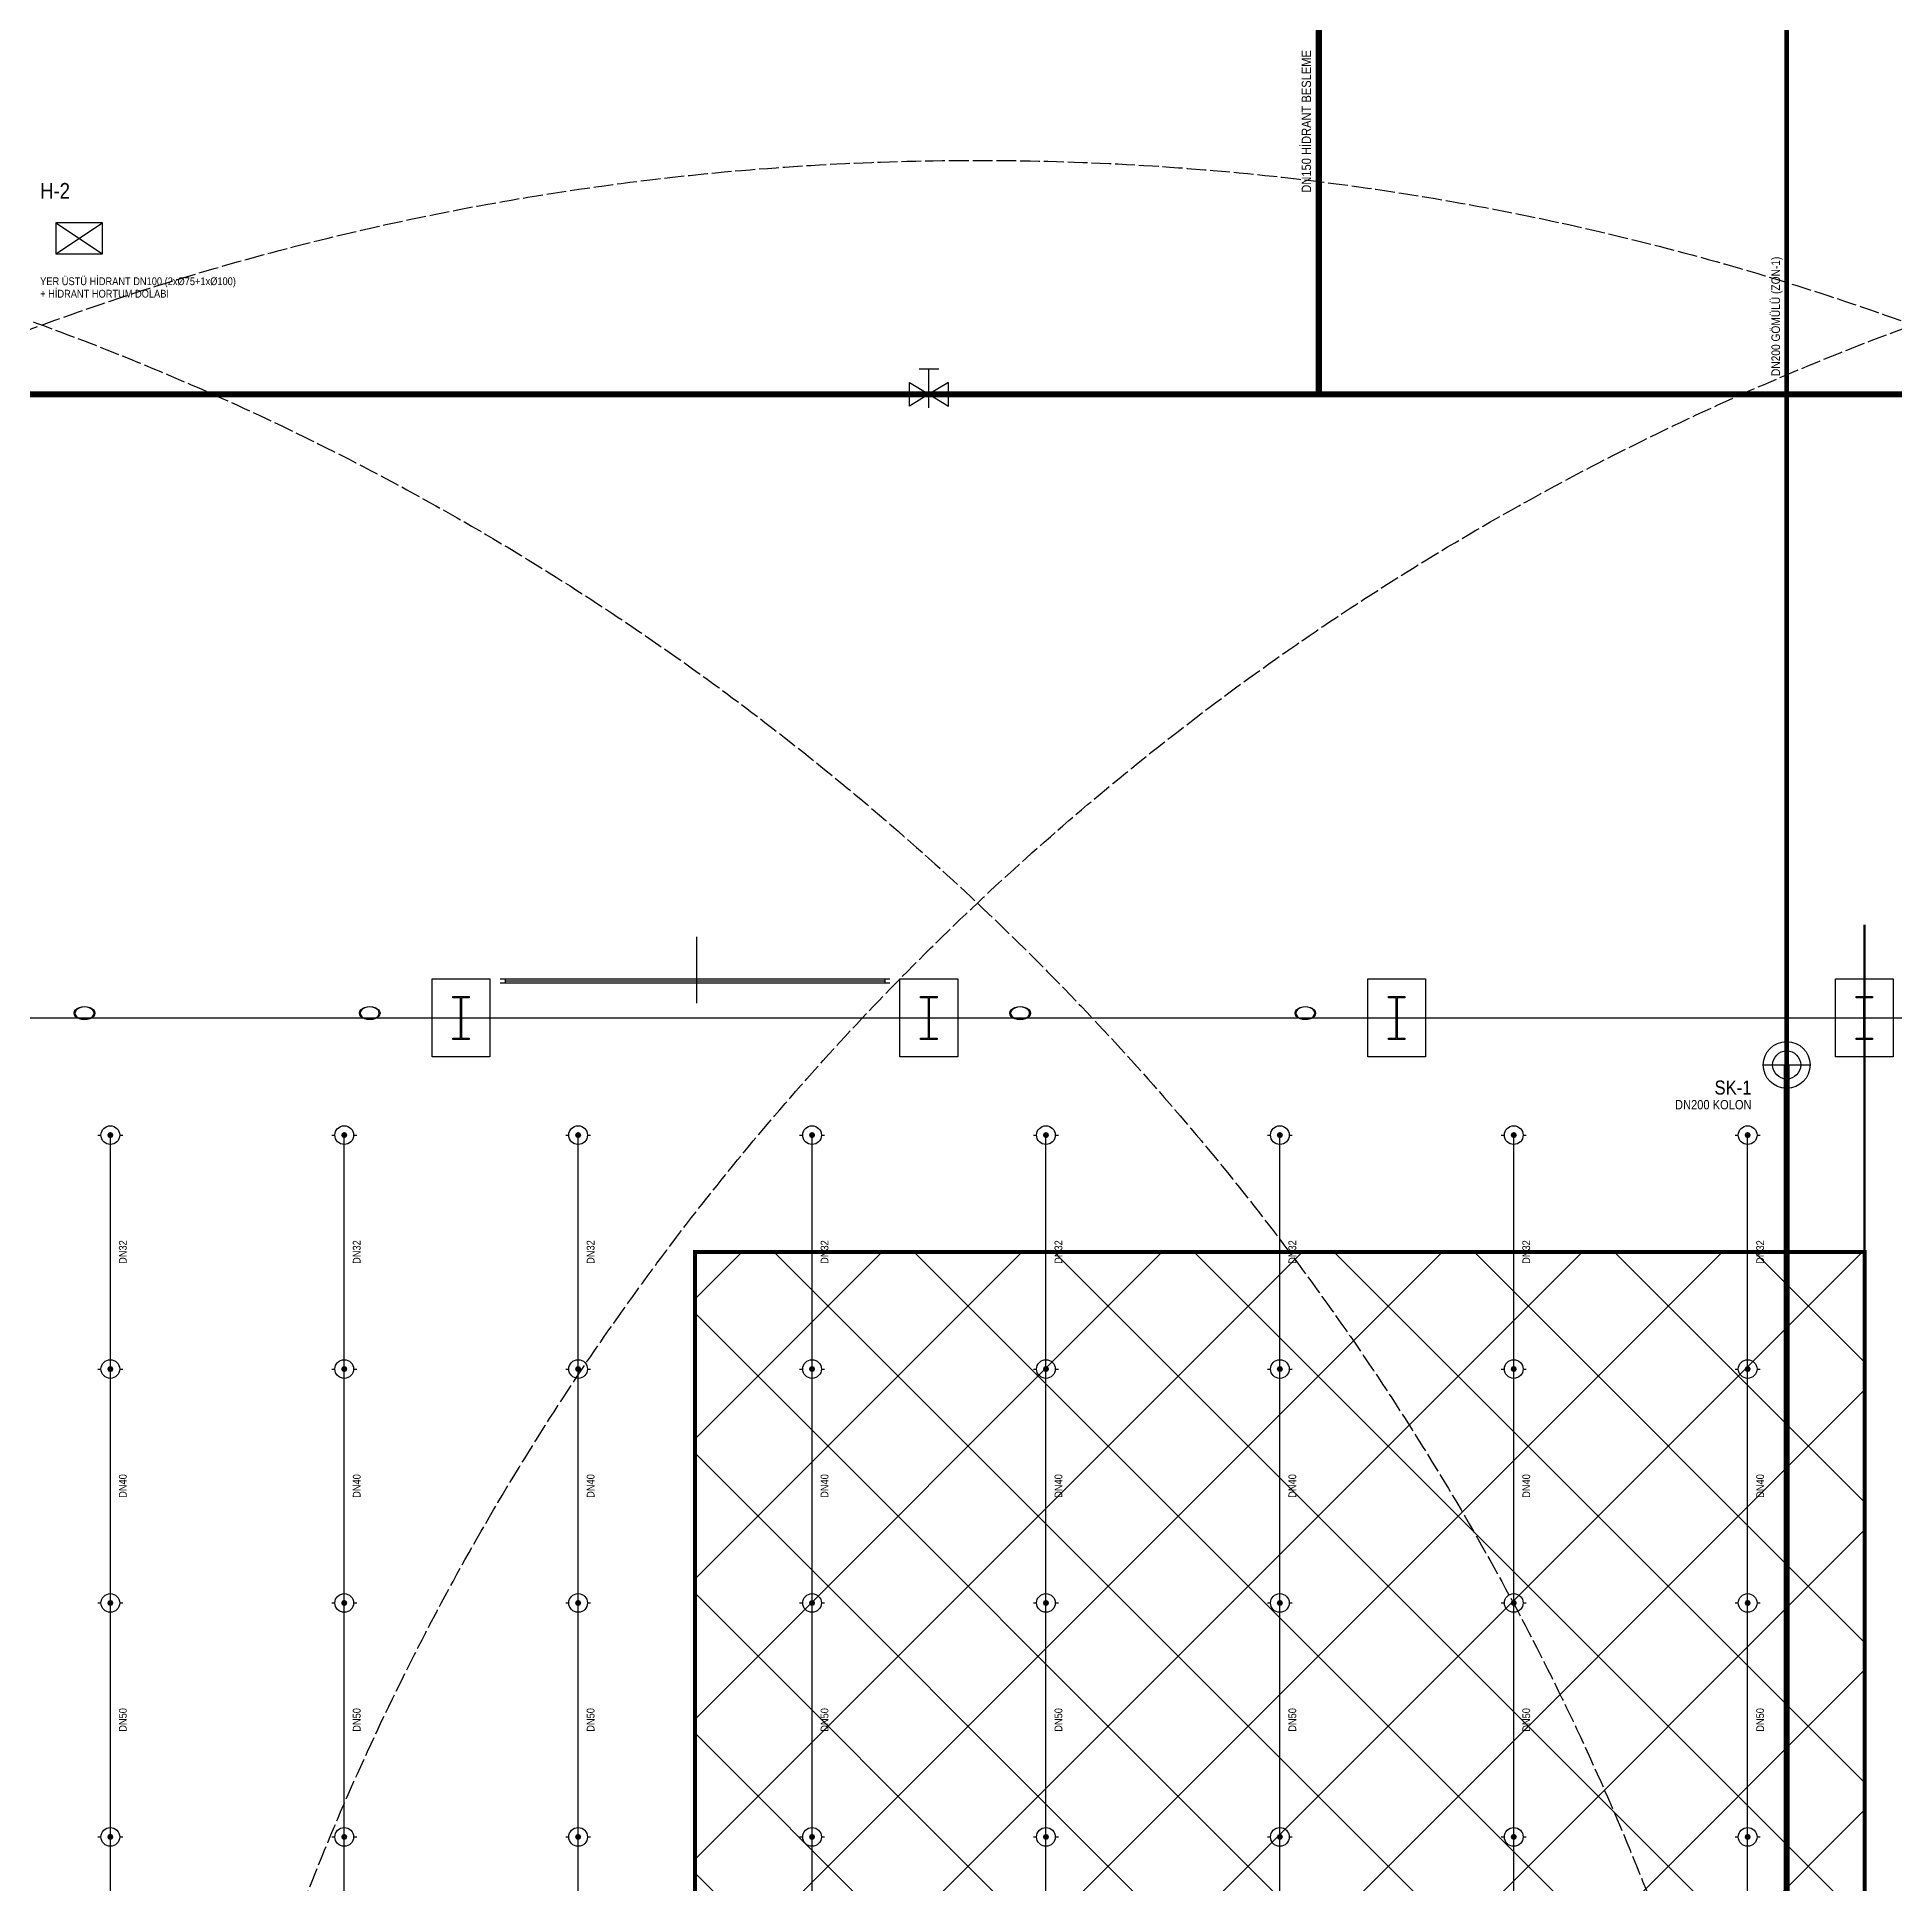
# Model space of a CAD drawing. Header units: centimetres. Extents: x 183171 to 202211, y -17274 to 19108.
# Drawn here: x 190265 to 192648, y 14346 to 16714 of the extents above; entities that cross this region are included whole.
import ezdxf
from ezdxf.enums import TextEntityAlignment as Align

# ---------------------------------------------------------------- set-up
doc = ezdxf.new("R2010")
doc.units = ezdxf.units.CM
doc.header["$LTSCALE"] = 20
doc.linetypes.add('DASHDOT', pattern=[3.556, 2.54, -0.508, 0, -0.508])
doc.linetypes.add('DASHED', pattern=[1.524, 1.27, -0.254])
for name, color, linetype in [('ROTAS-MIMARI', 8, 'CONTINUOUS'), ('ROTAS-MIMARI-AKS', 8, 'CONTINUOUS'), ('ROTAS-MIMARI-KOLON', 8, 'CONTINUOUS'), ('ROTAS-YANGIN-ALAN', 6, 'CONTINUOUS'), ('ROTAS-YANGIN-BASLIK', 1, 'CONTINUOUS'), ('ROTAS-YANGIN-CAP', 2, 'CONTINUOUS'), ('ROTAS-YANGIN-DOLAP-ETKI', 9, 'DASHED'), ('ROTAS-YANGIN-HIDRANT', 4, 'CONTINUOUS'), ('ROTAS-YANGIN-HIDRANT-BORU', 4, 'DASHED'), ('ROTAS-YANGIN-SEMBOL', 1, 'CONTINUOUS'), ('ROTAS-YANGIN-SPR-ANA', 1, 'CONTINUOUS'), ('ROTAS-YANGIN-SPR-BORU', 1, 'CONTINUOUS'), ('ROTAS-YANGIN-SPR-GOMULU', 1, 'DASHED'), ('ROTAS-YANGIN-YAZI', 7, 'CONTINUOUS'), ('ROTAS-YANGIN-ZON', 3, 'DASHDOT')]:
    doc.layers.add(name, color=color, linetype=linetype)
doc.styles.add('ROTAS', font='arial.ttf')

# ---------------------------------------------------------------- blocks, each defined once
blk = doc.blocks.new('ROTAS-SMB-SPR-DIK')
h = blk.add_hatch(color=256)
h.dxf.hatch_style = 1
h.paths.add_polyline_path([(4, 0), (2.8, 2.8), (0, 4), (-2.8, 2.8), (-4, 0), (-2.8, -2.8), (0, -4), (2.8, -2.8)])
for p, q in [((-16, 0), (-12, 0)), ((12, 0), (16, 0))]:
    blk.add_line(p, q)
blk.add_circle((0, 0), 12)
blk = doc.blocks.new('ROTAS-SMB-KOLON-YUK')
for p, q in [((0, -20), (0, 20)), ((-20, 0), (20, 0))]:
    blk.add_line(p, q)
for radius in [20, 12]:
    blk.add_circle((0, 0), radius)
blk = doc.blocks.new('ROTAS-SMB-KELEBEK')
for p, q in [((-5, 13), (5, 13)), ((0, 7), (0, 13)), ((0, -7), (0, 7))]:
    blk.add_line(p, q)
for points in [[(-10, -6), (-10, 6), (0, 0)], [(10, -6), (10, 6), (0, 0)]]:
    blk.add_lwpolyline(points, close=True)
blk = doc.blocks.new('ROTAS-SMB-HORTUM-DOLABI')
for p, q in [((-30, -20), (30, 20)), ((-30, 20), (30, -20))]:
    blk.add_line(p, q)
blk.add_lwpolyline([(-30, -20), (30, -20), (30, 20), (-30, 20)], close=True)

msp = doc.modelspace()

# ---------------------------------------------------------------- hatches: boundary and pattern name
at = {"layer": 'ROTAS-YANGIN-ALAN'}
h = msp.add_hatch(dxfattribs=at)
h.set_pattern_fill('ANSI37', scale=40)
h.paths.add_polyline_path([(191109, 13056), (192609, 13056), (192609, 15156), (191109, 15156)])

# ---------------------------------------------------------------- linework, layer by layer
at = {"layer": 'ROTAS-MIMARI'}
for points in [[(191111.1, 15475.2), (191111.1, 15560.2)], [(190845.8, 15406.3), (190771.8, 15406.3), (190771.8, 15506.3), (190845.8, 15506.3), (190845.8, 15406.3)], [(190858.8, 15506.3), (191358.8, 15506.3)], [(190858.8, 15501.3), (191358.8, 15501.3)], [(190865.3, 15506.3), (190865.3, 15501.3)], [(190865.3, 15503.8), (191352.5, 15503.8)], [(191352.5, 15506.3), (191352.5, 15501.3)], [(191445.8, 15406.3), (191371.8, 15406.3), (191371.8, 15506.3), (191445.8, 15506.3), (191445.8, 15406.3)], [(192045.8, 15406.3), (191971.8, 15406.3), (191971.8, 15506.3), (192045.8, 15506.3), (192045.8, 15406.3)], [(192645.8, 15406.3), (192571.8, 15406.3), (192571.8, 15506.3), (192645.8, 15506.3), (192645.8, 15406.3)]]:
    msp.add_lwpolyline(points, dxfattribs=at)
at = {"layer": 'ROTAS-MIMARI-AKS'}
msp.add_lwpolyline([(184958.8, 15456.3), (200258.8, 15456.3)], dxfattribs=at)
at = {"layer": 'ROTAS-MIMARI-KOLON'}
for points in [[(190312.7, 15462.5), (190313.1, 15464.7)], [(190313.8, 15463.1), (190313, 15463.9)], [(190313.1, 15464.7), (190314.5, 15466.7)], [(190314.1, 15464.5), (190313.6, 15462.5)], [(190315.3, 15466.4), (190314.1, 15464.5)], [(190314.5, 15466.7), (190316.6, 15468.5)], [(190317.2, 15468), (190315.3, 15466.4)], [(190316.6, 15468.5), (190319.3, 15469.8)], [(190319.8, 15469.3), (190317.2, 15468)], [(190319.3, 15469.8), (190322.5, 15470.6)], [(190322.7, 15470.1), (190319.8, 15469.3)], [(190322.5, 15470.6), (190325.9, 15470.9)], [(190325.9, 15470.3), (190322.7, 15470.1)], [(190325.9, 15470.9), (190329.3, 15470.6)], [(190329.1, 15470.1), (190325.9, 15470.3)], [(190332, 15469.3), (190329.1, 15470.1)], [(190329.3, 15470.6), (190332.5, 15469.8)], [(190334.5, 15468), (190332, 15469.3)], [(190332.5, 15469.8), (190335.2, 15468.5)], [(190338.6, 15464.7), (190334.5, 15468.8)], [(190336.5, 15466.4), (190334.5, 15468)], [(190335.2, 15468.5), (190337.3, 15466.7)], [(190337.7, 15464.5), (190336.5, 15466.4)], [(190337.3, 15466.7), (190338.6, 15464.7)], [(190338.1, 15462.5), (190337.7, 15464.5)], [(190338.6, 15464.7), (190339.1, 15462.5)], [(190678.5, 15462.5), (190678.9, 15464.7)], [(190679.6, 15463.1), (190678.8, 15463.9)], [(190678.9, 15464.7), (190680.3, 15466.7)], [(190679.8, 15464.5), (190679.4, 15462.5)], [(190681.1, 15466.4), (190679.8, 15464.5)], [(190680.3, 15466.7), (190682.4, 15468.5)], [(190683, 15468), (190681.1, 15466.4)], [(190682.4, 15468.5), (190685.1, 15469.8)], [(190685.6, 15469.3), (190683, 15468)], [(190685.1, 15469.8), (190688.3, 15470.6)], [(190688.5, 15470.1), (190685.6, 15469.3)], [(190688.3, 15470.6), (190691.7, 15470.9)], [(190691.7, 15470.3), (190688.5, 15470.1)], [(190691.7, 15470.9), (190695.1, 15470.6)], [(190694.9, 15470.1), (190691.7, 15470.3)], [(190697.8, 15469.3), (190694.9, 15470.1)], [(190695.1, 15470.6), (190698.3, 15469.8)], [(190700.3, 15468), (190697.8, 15469.3)], [(190698.3, 15469.8), (190701, 15468.5)], [(190704.4, 15464.7), (190700.3, 15468.8)], [(190702.3, 15466.4), (190700.3, 15468)], [(190701, 15468.5), (190703.1, 15466.7)], [(190703.5, 15464.5), (190702.3, 15466.4)], [(190703.1, 15466.7), (190704.4, 15464.7)], [(190703.9, 15462.5), (190703.5, 15464.5)], [(190704.4, 15464.7), (190704.9, 15462.5)], [(190798.3, 15483.8), (190798.3, 15483.8)], [(190798.3, 15483.8), (190798.3, 15483.8)], [(190798.3, 15482), (190798.3, 15483.8)], [(190798.3, 15483.8), (190819.3, 15483.8)], [(190808.2, 15482), (190798.3, 15482)], [(190808.2, 15430.5), (190808.2, 15482)], [(190819.3, 15482), (190809.3, 15482)], [(190809.3, 15482), (190809.3, 15430.5)], [(190819.3, 15483.8), (190819.3, 15482)], [(191398.3, 15483.8), (191398.3, 15483.8)], [(191398.3, 15483.8), (191398.3, 15483.8)], [(191398.3, 15482), (191398.3, 15483.8)], [(191398.3, 15483.8), (191419.3, 15483.8)], [(191408.2, 15482), (191398.3, 15482)], [(191408.2, 15430.5), (191408.2, 15482)], [(191419.3, 15482), (191409.3, 15482)], [(191409.3, 15482), (191409.3, 15430.5)], [(191419.3, 15483.8), (191419.3, 15482)], [(191512.7, 15462.5), (191513.1, 15464.7)], [(191513.8, 15463.1), (191513, 15463.9)], [(191513.1, 15464.7), (191514.5, 15466.7)], [(191514.1, 15464.5), (191513.6, 15462.5)], [(191515.3, 15466.4), (191514.1, 15464.5)], [(191514.5, 15466.7), (191516.6, 15468.5)], [(191517.2, 15468), (191515.3, 15466.4)], [(191516.6, 15468.5), (191519.3, 15469.8)], [(191519.8, 15469.3), (191517.2, 15468)], [(191519.3, 15469.8), (191522.5, 15470.6)], [(191522.7, 15470.1), (191519.8, 15469.3)], [(191522.5, 15470.6), (191525.9, 15470.9)], [(191525.9, 15470.3), (191522.7, 15470.1)], [(191525.9, 15470.9), (191529.3, 15470.6)], [(191529.1, 15470.1), (191525.9, 15470.3)], [(191532, 15469.3), (191529.1, 15470.1)], [(191529.3, 15470.6), (191532.5, 15469.8)], [(191534.5, 15468), (191532, 15469.3)], [(191532.5, 15469.8), (191535.2, 15468.5)], [(191538.6, 15464.7), (191534.5, 15468.8)], [(191536.5, 15466.4), (191534.5, 15468)], [(191535.2, 15468.5), (191537.3, 15466.7)], [(191537.7, 15464.5), (191536.5, 15466.4)], [(191537.3, 15466.7), (191538.6, 15464.7)], [(191538.1, 15462.5), (191537.7, 15464.5)], [(191538.6, 15464.7), (191538.6, 15464.7)], [(191538.6, 15464.7), (191539.1, 15462.5)], [(191878.5, 15462.5), (191878.9, 15464.7)], [(191879.6, 15463.1), (191878.8, 15463.9)], [(191878.9, 15464.7), (191880.3, 15466.7)], [(191879.8, 15464.5), (191879.4, 15462.5)], [(191881.1, 15466.4), (191879.8, 15464.5)], [(191880.3, 15466.7), (191882.4, 15468.5)], [(191883, 15468), (191881.1, 15466.4)], [(191882.4, 15468.5), (191885.1, 15469.8)], [(191885.6, 15469.3), (191883, 15468)], [(191885.1, 15469.8), (191888.3, 15470.6)], [(191888.5, 15470.1), (191885.6, 15469.3)], [(191888.3, 15470.6), (191891.7, 15470.9)], [(191891.7, 15470.3), (191888.5, 15470.1)], [(191891.7, 15470.9), (191895.1, 15470.6)], [(191894.9, 15470.1), (191891.7, 15470.3)], [(191897.8, 15469.3), (191894.9, 15470.1)], [(191895.1, 15470.6), (191898.3, 15469.8)], [(191900.3, 15468), (191897.8, 15469.3)], [(191898.3, 15469.8), (191901, 15468.5)], [(191904.4, 15464.7), (191900.3, 15468.8)], [(191902.3, 15466.4), (191900.3, 15468)], [(191901, 15468.5), (191903.1, 15466.7)], [(191903.5, 15464.5), (191902.3, 15466.4)], [(191903.1, 15466.7), (191904.4, 15464.7)], [(191903.9, 15462.5), (191903.5, 15464.5)], [(191904.4, 15464.7), (191904.9, 15462.5)], [(191998.3, 15483.8), (191998.3, 15483.8)], [(191998.3, 15483.8), (191998.3, 15483.8)], [(191998.3, 15482), (191998.3, 15483.8)], [(191998.3, 15483.8), (192019.3, 15483.8)], [(192008.2, 15482), (191998.3, 15482)], [(192008.2, 15430.5), (192008.2, 15482)], [(192019.3, 15482), (192009.3, 15482)], [(192009.3, 15482), (192009.3, 15430.5)], [(192019.3, 15483.8), (192019.3, 15482)], [(192598.3, 15483.8), (192598.3, 15483.8)], [(192598.3, 15483.8), (192598.3, 15483.8)], [(192598.3, 15482), (192598.3, 15483.8)], [(192598.3, 15483.8), (192619.3, 15483.8)], [(192608.2, 15482), (192598.3, 15482)], [(192608.2, 15430.5), (192608.2, 15482)], [(192619.3, 15482), (192609.3, 15482)], [(192609.3, 15482), (192609.3, 15430.5)], [(192619.3, 15483.8), (192619.3, 15482)], [(190313.1, 15460.3), (190312.7, 15462.5)], [(190314.5, 15458.3), (190313.1, 15460.3)], [(190313.6, 15462.5), (190314.1, 15460.5)], [(190314.1, 15460.5), (190315.3, 15458.6)], [(190316.6, 15456.6), (190314.5, 15458.3)], [(190315.3, 15458.6), (190317.2, 15457)], [(190319.3, 15455.2), (190316.6, 15456.6)], [(190317.2, 15457), (190319.8, 15455.7)], [(190322.5, 15454.4), (190319.3, 15455.2)], [(190319.8, 15455.7), (190322.7, 15455)], [(190322.5, 15454.4), (190321.6, 15455.3)], [(190325.9, 15454.1), (190322.5, 15454.4)], [(190322.7, 15455), (190325.9, 15454.7)], [(190325.9, 15454.7), (190329.1, 15455)], [(190329.3, 15454.4), (190325.9, 15454.1)], [(190329.1, 15455), (190332, 15455.7)], [(190332.5, 15455.2), (190329.3, 15454.4)], [(190332, 15455.7), (190334.5, 15457)], [(190335.2, 15456.6), (190332.5, 15455.2)], [(190334.5, 15457), (190336.5, 15458.6)], [(190337.3, 15458.3), (190335.2, 15456.6)], [(190336.5, 15458.6), (190337.7, 15460.5)], [(190338.6, 15460.3), (190337.3, 15458.3)], [(190337.7, 15460.5), (190338.1, 15462.5)], [(190339.1, 15462.5), (190338.6, 15460.3)], [(190678.9, 15460.3), (190678.5, 15462.5)], [(190680.3, 15458.3), (190678.9, 15460.3)], [(190679.4, 15462.5), (190679.8, 15460.5)], [(190679.8, 15460.5), (190681.1, 15458.6)], [(190682.4, 15456.6), (190680.3, 15458.3)], [(190681.1, 15458.6), (190683, 15457)], [(190685.1, 15455.2), (190682.4, 15456.6)], [(190683, 15457), (190685.6, 15455.7)], [(190688.3, 15454.4), (190685.1, 15455.2)], [(190685.6, 15455.7), (190688.5, 15455)], [(190688.3, 15454.4), (190687.4, 15455.3)], [(190691.7, 15454.1), (190688.3, 15454.4)], [(190688.5, 15455), (190691.7, 15454.7)], [(190691.7, 15454.7), (190694.9, 15455)], [(190695.1, 15454.4), (190691.7, 15454.1)], [(190694.9, 15455), (190697.8, 15455.7)], [(190698.3, 15455.2), (190695.1, 15454.4)], [(190697.8, 15455.7), (190700.3, 15457)], [(190701, 15456.6), (190698.3, 15455.2)], [(190700.3, 15457), (190702.3, 15458.6)], [(190703.1, 15458.3), (190701, 15456.6)], [(190702.3, 15458.6), (190703.5, 15460.5)], [(190704.4, 15460.3), (190703.1, 15458.3)], [(190703.5, 15460.5), (190703.9, 15462.5)], [(190704.9, 15462.5), (190704.4, 15460.3)], [(191513.1, 15460.3), (191512.7, 15462.5)], [(191514.5, 15458.3), (191513.1, 15460.3)], [(191513.6, 15462.5), (191514.1, 15460.5)], [(191514.1, 15460.5), (191515.3, 15458.6)], [(191516.6, 15456.6), (191514.5, 15458.3)], [(191515.3, 15458.6), (191517.2, 15457)], [(191519.3, 15455.2), (191516.6, 15456.6)], [(191517.2, 15457), (191519.8, 15455.7)], [(191522.5, 15454.4), (191519.3, 15455.2)], [(191519.8, 15455.7), (191522.7, 15455)], [(191522.5, 15454.4), (191521.6, 15455.3)], [(191525.9, 15454.1), (191522.5, 15454.4)], [(191522.7, 15455), (191525.9, 15454.7)], [(191525.9, 15454.7), (191529.1, 15455)], [(191529.3, 15454.4), (191525.9, 15454.1)], [(191529.1, 15455), (191532, 15455.7)], [(191532.5, 15455.2), (191529.3, 15454.4)], [(191532, 15455.7), (191534.5, 15457)], [(191535.2, 15456.6), (191532.5, 15455.2)], [(191534.5, 15457), (191536.5, 15458.6)], [(191537.3, 15458.3), (191535.2, 15456.6)], [(191536.5, 15458.6), (191537.7, 15460.5)], [(191538.6, 15460.3), (191537.3, 15458.3)], [(191537.7, 15460.5), (191538.1, 15462.5)], [(191539.1, 15462.5), (191538.6, 15460.3)], [(191878.9, 15460.3), (191878.5, 15462.5)], [(191880.3, 15458.3), (191878.9, 15460.3)], [(191879.4, 15462.5), (191879.8, 15460.5)], [(191879.8, 15460.5), (191881.1, 15458.6)], [(191882.4, 15456.6), (191880.3, 15458.3)], [(191881.1, 15458.6), (191883, 15457)], [(191885.1, 15455.2), (191882.4, 15456.6)], [(191883, 15457), (191885.6, 15455.7)], [(191888.3, 15454.4), (191885.1, 15455.2)], [(191885.6, 15455.7), (191888.5, 15455)], [(191888.3, 15454.4), (191887.4, 15455.3)], [(191891.7, 15454.1), (191888.3, 15454.4)], [(191888.5, 15455), (191891.7, 15454.7)], [(191891.7, 15454.7), (191894.9, 15455)], [(191895.1, 15454.4), (191891.7, 15454.1)], [(191894.9, 15455), (191897.8, 15455.7)], [(191898.3, 15455.2), (191895.1, 15454.4)], [(191897.8, 15455.7), (191900.3, 15457)], [(191901, 15456.6), (191898.3, 15455.2)], [(191900.3, 15457), (191902.3, 15458.6)], [(191903.1, 15458.3), (191901, 15456.6)], [(191902.3, 15458.6), (191903.5, 15460.5)], [(191904.4, 15460.3), (191903.1, 15458.3)], [(191903.5, 15460.5), (191903.9, 15462.5)], [(191904.9, 15462.5), (191904.4, 15460.3)], [(190798.3, 15428.8), (190798.3, 15430.5)], [(190798.3, 15430.5), (190808.2, 15430.5)], [(190819.3, 15428.8), (190798.3, 15428.8)], [(190809.3, 15430.5), (190819.3, 15430.5)], [(190819.3, 15430.5), (190819.3, 15428.8)], [(191398.3, 15428.8), (191398.3, 15430.5)], [(191398.3, 15430.5), (191408.2, 15430.5)], [(191419.3, 15428.8), (191398.3, 15428.8)], [(191409.3, 15430.5), (191419.3, 15430.5)], [(191419.3, 15430.5), (191419.3, 15428.8)], [(191998.3, 15428.8), (191998.3, 15430.5)], [(191998.3, 15430.5), (192008.2, 15430.5)], [(192019.3, 15428.8), (191998.3, 15428.8)], [(192009.3, 15430.5), (192019.3, 15430.5)], [(192019.3, 15430.5), (192019.3, 15428.8)], [(192598.3, 15428.8), (192598.3, 15430.5)], [(192598.3, 15430.5), (192608.2, 15430.5)], [(192619.3, 15428.8), (192598.3, 15428.8)], [(192609.3, 15430.5), (192619.3, 15430.5)], [(192619.3, 15430.5), (192619.3, 15428.8)]]:
    msp.add_lwpolyline(points, dxfattribs=at)
at = {"layer": 'ROTAS-YANGIN-ALAN', "const_width": 5}
msp.add_lwpolyline([(191109, 13056), (192609, 13056), (192609, 15156), (191109, 15156)], close=True, dxfattribs=at)
at = {"layer": 'ROTAS-YANGIN-DOLAP-ETKI'}
for centre in [(189071, 13056), (191471, 13056), (193871, 13056)]:
    msp.add_circle(centre, 3500, dxfattribs=at)
at = {"layer": 'ROTAS-YANGIN-HIDRANT-BORU', "const_width": 8}
msp.add_lwpolyline([(191909, 16916), (191909, 16256)], dxfattribs=at)
msp.add_lwpolyline([(184609, 7456), (200609, 7456), (200609, 16256), (184609, 16256)], close=True, dxfattribs=at)
at = {"layer": 'ROTAS-YANGIN-SPR-ANA'}
for points, const_width in [([(192509, 15486), (192509, 15396)], 6), ([(192509, 15396), (192509, 10736)], 8)]:
    msp.add_lwpolyline(points, dxfattribs=dict(at, const_width=const_width))
at = {"layer": 'ROTAS-YANGIN-SPR-BORU'}
for p, q in [((190359, 15006), (190359, 15306)), ((190659, 15006), (190659, 15306)), ((190959, 15006), (190959, 15306)), ((191259, 15006), (191259, 15306)), ((191559, 15006), (191559, 15306)), ((191859, 15006), (191859, 15306)), ((192159, 15006), (192159, 15306)), ((192459, 15006), (192459, 15306)), ((190359, 14706), (190359, 15006)), ((190659, 14706), (190659, 15006)), ((190959, 14706), (190959, 15006)), ((191259, 14706), (191259, 15006)), ((191559, 14706), (191559, 15006)), ((191859, 14706), (191859, 15006)), ((192159, 14706), (192159, 15006)), ((192459, 14706), (192459, 15006)), ((190359, 14406), (190359, 14706)), ((190659, 14406), (190659, 14706)), ((190959, 14406), (190959, 14706)), ((191259, 14406), (191259, 14706)), ((191559, 14406), (191559, 14706)), ((191859, 14406), (191859, 14706)), ((192159, 14406), (192159, 14706)), ((192459, 14406), (192459, 14706)), ((190359, 14106), (190359, 14406)), ((190659, 14106), (190659, 14406)), ((190959, 14106), (190959, 14406)), ((191259, 14106), (191259, 14406)), ((191559, 14106), (191559, 14406)), ((191859, 14106), (191859, 14406)), ((192159, 14106), (192159, 14406)), ((192459, 14106), (192459, 14406))]:
    msp.add_line(p, q, dxfattribs=at)
at = {"layer": 'ROTAS-YANGIN-SPR-GOMULU', "const_width": 6}
msp.add_lwpolyline([(192509, 16916), (192509, 15486)], dxfattribs=at)
at = {"layer": 'ROTAS-YANGIN-ZON', "const_width": 3}
msp.add_lwpolyline([(192609, 8136), (192609, 15576)], dxfattribs=at)

# ---------------------------------------------------------------- block references
at = {"layer": 'ROTAS-YANGIN-BASLIK'}
for p in [(190359, 15306), (190659, 15306), (190959, 15306), (191259, 15306), (191559, 15306), (191859, 15306), (192159, 15306), (192459, 15306), (190359, 15006), (190659, 15006), (190959, 15006), (191259, 15006), (191559, 15006), (191859, 15006), (192159, 15006), (192459, 15006), (190359, 14706), (190659, 14706), (190959, 14706), (191259, 14706), (191559, 14706), (191859, 14706), (192159, 14706), (192459, 14706), (190359, 14406), (190659, 14406), (190959, 14406), (191259, 14406), (191559, 14406), (191859, 14406), (192159, 14406), (192459, 14406)]:
    msp.add_blockref('ROTAS-SMB-SPR-DIK', p, dxfattribs=at)
at = {"layer": 'ROTAS-YANGIN-HIDRANT'}
msp.add_blockref('ROTAS-SMB-HORTUM-DOLABI', (190319, 16456), dxfattribs=at)
at = {"layer": 'ROTAS-YANGIN-HIDRANT', "xscale": 2.5, "yscale": 2.5}
msp.add_blockref('ROTAS-SMB-KELEBEK', (191409, 16256), dxfattribs=at)
at = {"layer": 'ROTAS-YANGIN-SEMBOL', "xscale": 1.5, "yscale": 1.5}
msp.add_blockref('ROTAS-SMB-KOLON-YUK', (192509, 15396), dxfattribs=at)

# ---------------------------------------------------------------- texts
at = {"layer": 'ROTAS-YANGIN-CAP', "style": 'ROTAS', "width": 0.85}
for s, height, p in [('DN150 HİDRANT BESLEME', 12, (191893, 16606)), ('DN200 GÖMÜLÜ (ZON-1)', 11, (192495, 16356)), ('DN32', 10, (190375, 15156)), ('DN32', 10, (190675, 15156)), ('DN32', 10, (190975, 15156)), ('DN32', 10, (191275, 15156)), ('DN32', 10, (191575, 15156)), ('DN32', 10, (191875, 15156)), ('DN32', 10, (192175, 15156)), ('DN32', 10, (192475, 15156)), ('DN40', 10, (190375, 14856)), ('DN40', 10, (190675, 14856)), ('DN40', 10, (190975, 14856)), ('DN40', 10, (191275, 14856)), ('DN40', 10, (191575, 14856)), ('DN40', 10, (191875, 14856)), ('DN40', 10, (192175, 14856)), ('DN40', 10, (192475, 14856)), ('DN50', 10, (190375, 14556)), ('DN50', 10, (190675, 14556)), ('DN50', 10, (190975, 14556)), ('DN50', 10, (191275, 14556)), ('DN50', 10, (191575, 14556)), ('DN50', 10, (191875, 14556)), ('DN50', 10, (192175, 14556)), ('DN50', 10, (192475, 14556))]:
    msp.add_text(s, height=height, rotation=90, dxfattribs=at).set_placement(p, align=Align.MIDDLE_CENTER)
msp.add_text('DN200 KOLON', height=12, dxfattribs=at).set_placement((192464, 15351), align=Align.TOP_RIGHT)
at = {"layer": 'ROTAS-YANGIN-HIDRANT', "style": 'ROTAS', "width": 0.85}
msp.add_text('H-2', height=20, dxfattribs=at).set_placement((190269, 16501), align=Align.BOTTOM_LEFT)
for s, p in [('YER ÜSTÜ HİDRANT DN100 (2xØ75+1xØ100)', (190269, 16406)), ('+ HİDRANT HORTUM DOLABI', (190269, 16390))]:
    msp.add_text(s, height=10, dxfattribs=at).set_placement(p, align=Align.TOP_LEFT)
at = {"layer": 'ROTAS-YANGIN-YAZI', "style": 'ROTAS', "width": 0.85}
msp.add_text('SK-1', height=18, dxfattribs=at).set_placement((192464, 15376), align=Align.TOP_RIGHT)

doc.saveas('drawing.dxf')
